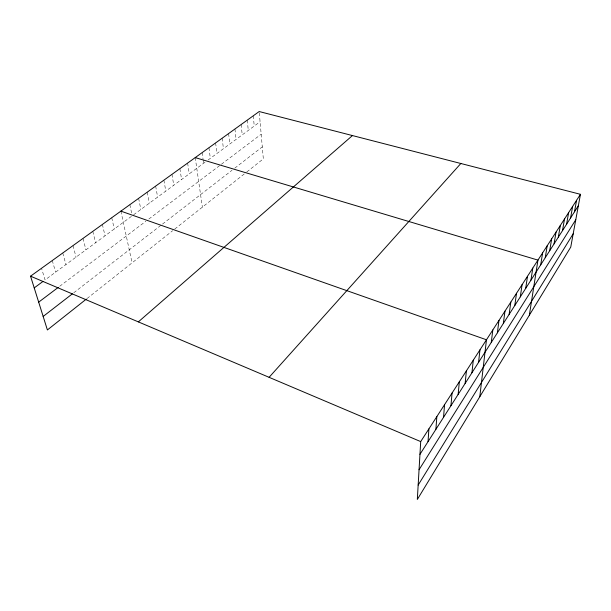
<?xml version="1.0" encoding="UTF-8"?>
<svg xmlns="http://www.w3.org/2000/svg" width="611" height="611" viewBox="0 0 611 611"><rect width="100%" height="100%" fill="white"/><g stroke="black" fill="none" stroke-linecap="round" stroke-linejoin="round"><path stroke-width="0.46" stroke-dasharray="3.06 2.29" d="M87.075 298.512L172.669 230.691M174.754 229.041L246.103 172.508M246.829 171.928L263.333 158.86L259.194 111.538M73.778 292.753L161.075 225.184M162.541 224.054L232.043 170.263M234.769 168.155L262.287 146.861M59.702 286.284L145.815 221.304M148.855 219.013L220.701 164.787M221.411 164.252L261.18 134.244M131.434 216.378L45.046 279.93L41.54 268.275M133.618 214.774L205.113 162.182M208.099 159.983L260.087 121.742M52.271 260.546L55.616 272.147M62.75 253L65.957 264.548M72.999 245.622L76.054 257.116M83.012 238.412L85.93 249.853M92.796 231.363L95.591 242.75M102.373 224.466L105.039 235.8M111.737 217.73L114.28 229.003M120.894 211.131L132.075 262.852M129.86 204.67L131.785 213.972M138.636 198.354L140.843 209.458M147.228 192.167L149.328 203.219M155.645 186.103L157.646 197.101M163.885 180.169L165.787 191.106M171.958 174.356L173.768 185.24M179.871 168.659L181.589 179.481M187.63 163.076L189.257 173.845M195.23 157.6L202.378 207.152M202.149 152.62L203.005 158.837M203.127 159.723L203.623 163.282M208.939 147.725L210.337 158.333M215.614 142.921L216.943 153.483M222.167 138.201L223.427 148.71M228.613 133.565L229.805 144.02M234.937 129.005L236.067 139.407M241.162 124.522L242.223 134.878M247.272 120.123L248.28 130.426M253.29 115.792L254.237 126.049"/><path stroke-width="0.92" d="M580.45 194.313L420.696 441.593L417.321 499.462L570.75 247.088L580.45 194.313L259.194 111.538L30.55 276.187L47.391 329.955L86.334 299.092M428.051 441.631L428.891 428.907M435.903 429.304L436.842 416.595M443.533 417.336L444.564 404.65M450.941 405.704L452.056 393.056M458.143 394.408L459.335 381.791M465.139 383.425L466.407 370.846M471.944 372.748L473.281 360.2M478.566 362.354L479.963 349.851M479.788 396.715L486.471 339.785L120.894 211.131M491.282 342.397L492.802 329.986M497.392 332.804L498.966 320.439M503.342 323.463L504.969 311.152M509.146 314.36L510.819 302.094M514.798 305.485L516.516 293.272M520.32 296.831L522.077 284.673M525.697 288.384L527.499 276.279M530.951 280.144L532.784 268.092M529.355 315.177L537.947 260.11L195.23 157.6M540.72 264.815L542.621 252.87M545.264 257.682L547.189 245.798M549.709 250.709L551.664 238.87M554.062 243.881L556.041 232.096M558.317 237.19L560.325 225.467M562.494 230.645L564.518 218.975M566.58 224.229L568.627 212.62M570.582 217.951L572.644 206.388M574.5 211.796L576.585 200.293M418.161 485.081L573.194 233.784M419.054 469.744L575.776 219.739M419.956 454.34L578.35 205.762M269.1 377.323L460.847 163.496M138.338 321.89L352.448 135.566M43.16 316.445L72.35 293.853M38.684 302.147L58.221 287.407M34.216 287.896L42.877 281.526M30.55 276.187L420.696 441.593"/></g></svg>
